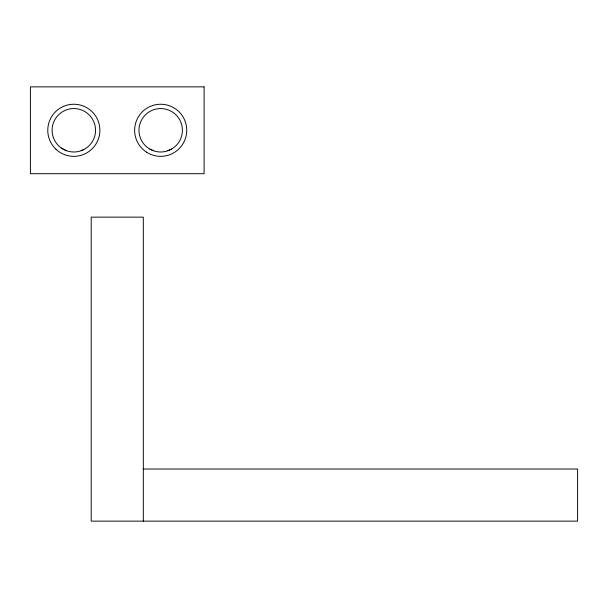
<?xml version="1.0" encoding="UTF-8"?>
<svg xmlns="http://www.w3.org/2000/svg" width="608" height="608" viewBox="0 0 608 608"><rect width="100%" height="100%" fill="white"/><g stroke="black" fill="none" stroke-linecap="round" stroke-linejoin="round"><path stroke-width="0.91" d="M167.724 150.67L171.54 149.089M81.198 150.533L83.083 149.925M143.313 469.026L577.6 469.026L577.6 521.14L91.2 521.14L91.2 217.14L143.313 217.14L143.313 521.14M149.826 149.089A21.713 21.713 0 0 0 182.4 130.287A21.713 21.713 0 0 0 149.826 111.477A21.713 21.713 0 0 0 149.826 149.089L153.649 150.67M61.446 148.124A21.713 21.713 0 0 0 95.471 132.088A21.713 21.713 0 0 0 64.57 110.641A21.713 21.713 0 0 0 61.446 148.124L66.485 150.723M204.113 86.86L30.4 86.86L30.4 173.713L204.113 173.713L204.113 86.86M55.913 149.211A26.06 26.06 0 0 0 99.172 136.336A26.06 26.06 0 0 0 66.401 105.313A26.06 26.06 0 0 0 55.913 149.211M146.467 152.122A26.06 26.06 0 0 0 186.702 131.685A26.06 26.06 0 0 0 148.892 107.054A26.06 26.06 0 0 0 146.467 152.122"/></g></svg>
